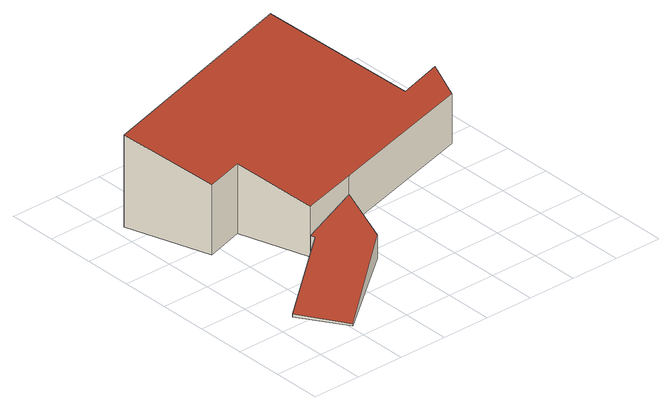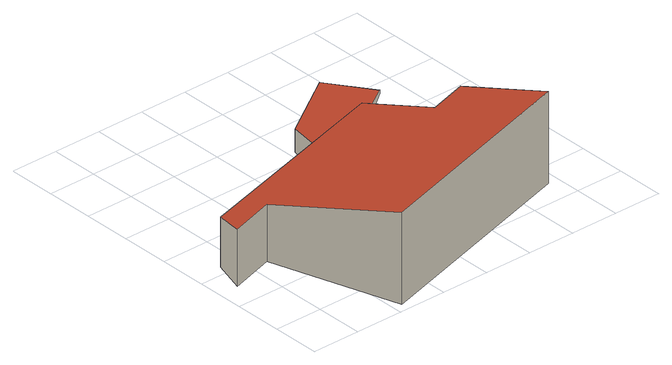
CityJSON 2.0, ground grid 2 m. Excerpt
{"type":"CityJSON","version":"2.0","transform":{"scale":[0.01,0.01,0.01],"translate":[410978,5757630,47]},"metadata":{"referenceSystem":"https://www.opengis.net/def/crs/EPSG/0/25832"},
"CityObjects":{
"building1":{"type":"Building","attributes":{"Gemeindeschluessel":"05515000","Geometrietyp2DReferenz":"3000","function":"31001_1000"},"address":[{"country":"Germany","locality":"Münster","thoroughfareNumber":"43","thoroughfareName":"Pleistertimpen"}],"children":["building1-1","building1-2"]},
"building1-1":{"type":"BuildingPart","attributes":{"roofType":"2100","measuredHeight":1.3},"parents":["building1"],"geometry":[{"type":"Solid","lod":"2","boundaries":[[[[0,1,2,3]],[[4,5,1,0]],[[6,7,8,9]],[[10,11,7,6]],[[3,2,11,10]],[[6,9,4,0,3,10]],[[1,5,8,7,11,2]],[[5,4,9,8]]]],"semantics":{"surfaces":[{"type":"WallSurface"},{"type":"RoofSurface"},{"type":"GroundSurface"},{"type":"ClosureSurface"}],"values":[[0,0,0,0,0,1,2,3]]}}]},
"building1-2":{"type":"BuildingPart","attributes":{"roofType":"2100","measuredHeight":3.79},"parents":["building1"],"geometry":[{"type":"Solid","lod":"2","boundaries":[[[[12,13,5,4,14]],[[15,16,13,12]],[[17,18,16,15]],[[19,20,18,17]],[[21,22,20,19]],[[23,24,22,21]],[[25,26,24,23]],[[27,9,8,26,25]],[[23,21,19,17,15,12,14,27,25]],[[5,13,16,18,20,22,24,26,8]],[[9,27,14,4]],[[5,8,9,4]]]],"semantics":{"surfaces":[{"type":"WallSurface"},{"type":"RoofSurface"},{"type":"GroundSurface"},{"type":"ClosureSurface"}],"values":[[0,0,0,0,0,0,0,0,1,2,0,3]]}}]}
},
"vertices":[
[409,494,148],[409,494,61],[91,252,61],[91,252,74],[404,512,149],[404,512,61],[574,351,156],[574,351,61],[641,578,61],[641,578,191],[212,68,70],[212,68,61],
[314,799,347],[314,799,61],[404,512,269],[153,751,347],[153,751,61],[45,1093,440],[45,1093,61],[963,1363,440],[963,1363,61],[1129,837,297],[1129,837,61],[1317,894,297],[1317,894,61],[1274,755,266],[1274,755,61],[641,578,268]
]}
